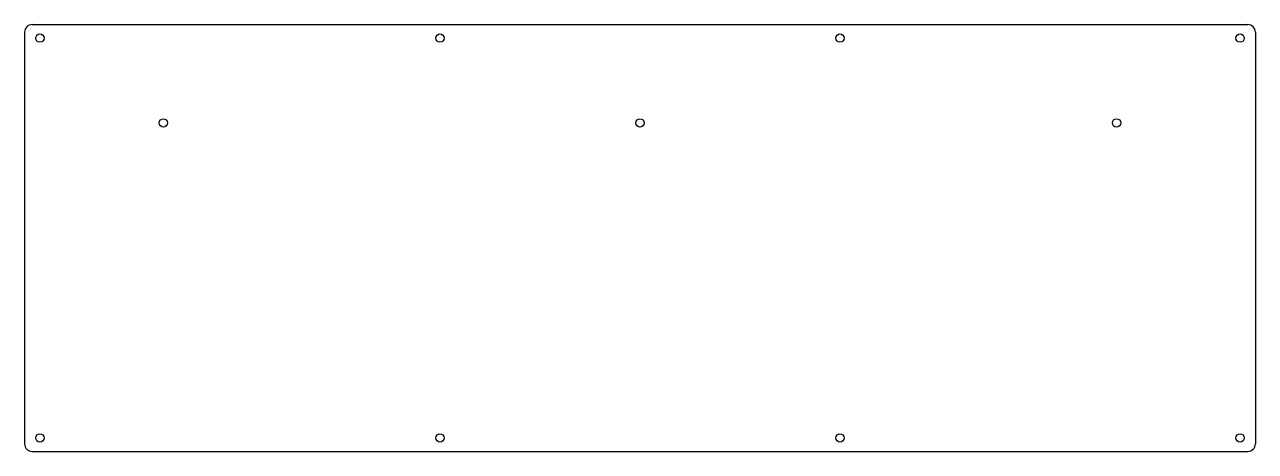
# Model space of a CAD drawing. Header units: millimetres. Extents: x 0 to 321, y 0 to 111.
import ezdxf

# ---------------------------------------------------------------- set-up
doc = ezdxf.new("R2010")
doc.units = ezdxf.units.MM

# ---------------------------------------------------------------- blocks, each defined once
blk = doc.blocks.new('*U7')
blk.add_circle((0, 0), 1.1)
blk = doc.blocks.new('*U8')
at = {"color": 0, "linetype": 'ByBlock', "lineweight": -2, "transparency": 16777216}
for p in [(0, 0), (104.27, 0), (208.53, 0), (312.8, 0)]:
    blk.add_blockref('*U7', p, dxfattribs=at)
blk = doc.blocks.new('*U9')
blk.add_circle((0, 0), 1.1)
blk = doc.blocks.new('*U10')
at = {"color": 0, "linetype": 'ByBlock', "lineweight": -2, "transparency": 16777216}
for p in [(0, 0), (104.27, 0), (208.53, 0), (312.8, 0)]:
    blk.add_blockref('*U9', p, dxfattribs=at)
blk = doc.blocks.new('*U11')
blk.add_circle((0, 0), 1.1)
blk = doc.blocks.new('*U12')
at = {"color": 0, "linetype": 'ByBlock', "lineweight": -2, "transparency": 16777216}
for p in [(0, 0), (124.2401, 0), (248.4802, 0)]:
    blk.add_blockref('*U11', p, dxfattribs=at)

msp = doc.modelspace()

# ---------------------------------------------------------------- linework, layer by layer
for p, q in [((0.01, 109.4), (0.01, 2.15)), ((2.01, 111.4), (318.81, 111.4)), ((320.81, 109.4), (320.81, 2.15)), ((2.01, 0.15), (318.81, 0.15))]:
    msp.add_line(p, q)
for centre, start, end in [((2.01, 109.4), 90, 180), ((318.81, 109.4), 0, 90), ((2.01, 2.15), 180, 270), ((318.81, 2.15), 270, 0)]:
    msp.add_arc(centre, 2, start, end)

# ---------------------------------------------------------------- block references
for name, p in [('*U8', (4.01, 107.9)), ('*U12', (36.17, 85.78)), ('*U10', (4.01, 3.65))]:
    msp.add_blockref(name, p)

doc.saveas('drawing.dxf')
